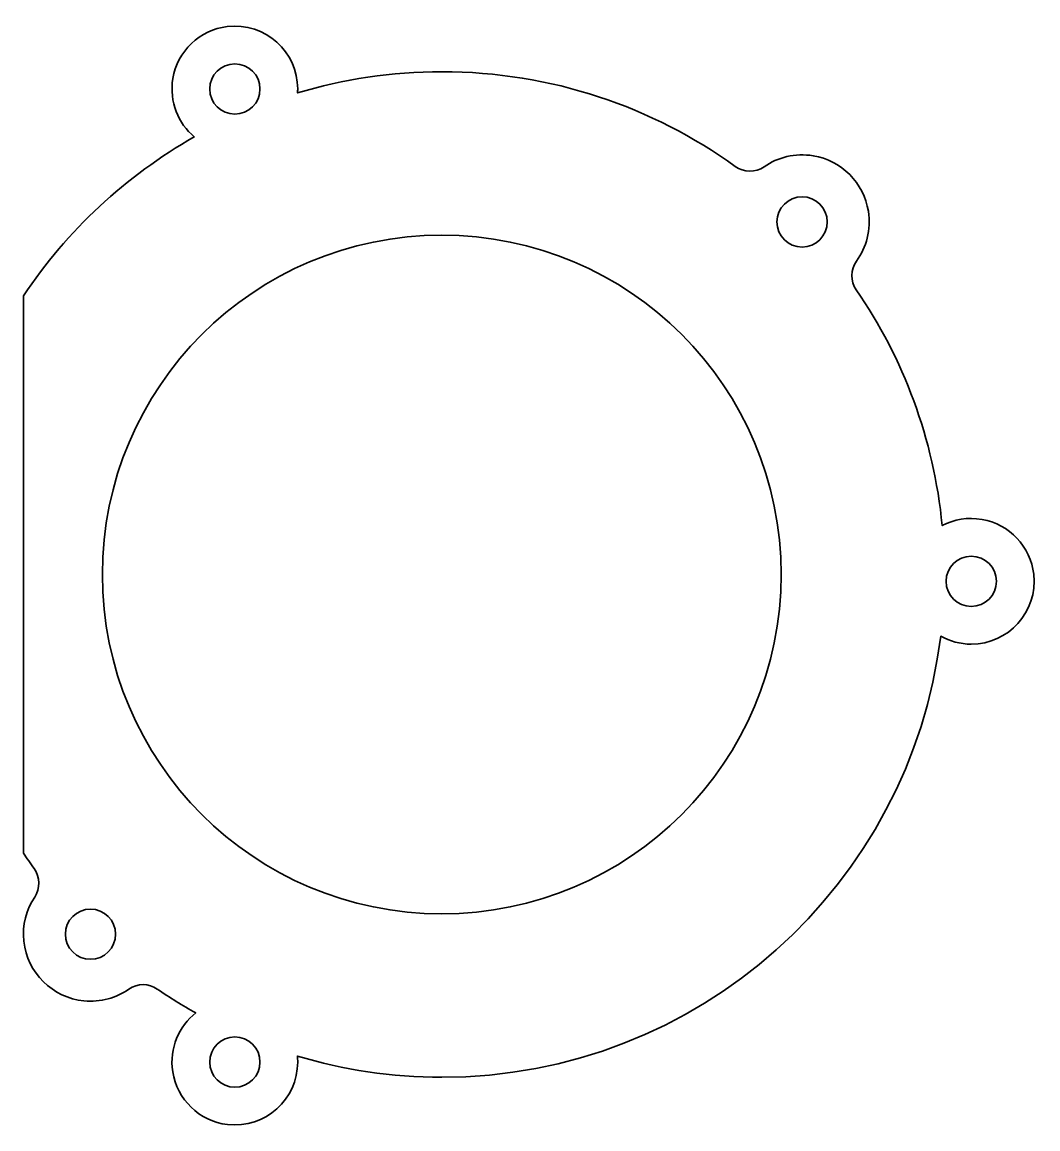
# Model space of a CAD drawing. Header units: millimetres. Extents: x 81.5 to 142.2, y -156.1 to -90.
import ezdxf

# ---------------------------------------------------------------- set-up
doc = ezdxf.new("R2010")
doc.units = ezdxf.units.MM
doc.header["$MEASUREMENT"] = 0
doc.layers.add('Front', color=7, linetype='Continuous', lineweight=0)

msp = doc.modelspace()

# ---------------------------------------------------------------- linework, layer by layer
at = {"layer": 'Front', "color": 250, "lineweight": 35, "true_color": 0x231f20}
for centre in [(94.237, -94.027), (128.084, -101.961), (138.176, -123.405), (85.625, -144.461), (94.237, -152.092)]:
    msp.add_circle(centre, 1.5, dxfattribs=at)
for points, knots in [([(138.82, -119.709), (137.954, -119.563), (137.135, -119.719), (136.441, -120.082), (135.94, -114.893), (134.12, -110.089), (131.316, -106.014), (130.959, -105.495), (130.961, -104.809), (131.33, -104.298), (131.918, -103.483), (132.207, -102.437), (132.035, -101.322), (131.774, -99.641), (130.428, -98.285), (128.749, -98.014), (127.655, -97.838), (126.629, -98.106), (125.819, -98.666), (125.298, -99.026), (124.609, -99.018), (124.095, -98.648), (119.167, -95.097), (113.122, -92.999), (106.584, -92.999), (103.591, -92.999), (100.703, -93.443), (97.976, -94.259), (97.981, -94.182), (97.987, -94.106), (97.987, -94.027), (97.987, -91.808), (96.06, -90.039), (93.788, -90.304), (92.148, -90.494), (90.797, -91.781), (90.537, -93.411), (90.315, -94.804), (90.862, -96.08), (91.817, -96.889), (87.72, -99.211), (84.226, -102.47), (81.619, -106.372), (81.619, -106.372), (81.619, -139.622), (81.619, -139.622), (81.828, -139.934), (82.042, -140.243), (82.261, -140.547), (82.626, -141.054), (82.641, -141.732), (82.294, -142.252), (81.8, -142.992), (81.546, -143.905), (81.647, -144.883), (81.839, -146.752), (83.365, -148.265), (85.236, -148.443), (86.236, -148.538), (87.169, -148.262), (87.915, -147.739), (88.423, -147.382), (89.098, -147.386), (89.61, -147.736), (90.352, -148.244), (91.118, -148.718), (91.904, -149.16), (90.905, -149.956), (90.32, -151.248), (90.53, -152.666), (90.775, -154.316), (92.136, -155.626), (93.793, -155.817), (96.063, -156.078), (97.987, -154.31), (97.987, -152.092), (97.987, -151.973), (97.981, -151.854), (97.97, -151.738), (100.699, -152.555), (103.589, -152.999), (106.584, -152.999), (121.906, -152.999), (134.536, -141.511), (136.351, -126.679), (136.892, -126.981), (137.513, -127.155), (138.176, -127.155), (140.386, -127.155), (142.15, -125.243), (141.903, -122.982), (141.724, -121.342), (140.447, -119.984), (138.82, -119.709)], [0, 0, 0, 0, 1, 1, 1, 2, 2, 2, 3, 3, 3, 4, 4, 4, 5, 5, 5, 6, 6, 6, 7, 7, 7, 8, 8, 8, 9, 9, 9, 10, 10, 10, 11, 11, 11, 12, 12, 12, 13, 13, 13, 14, 14, 14, 15, 15, 15, 16, 16, 16, 17, 17, 17, 18, 18, 18, 19, 19, 19, 20, 20, 20, 21, 21, 21, 22, 22, 22, 23, 23, 23, 24, 24, 24, 25, 25, 25, 26, 26, 26, 27, 27, 27, 28, 28, 28, 29, 29, 29, 30, 30, 30, 31, 31, 31, 31]), ([(86.334, -122.999), (86.334, -111.816), (95.4, -102.749), (106.584, -102.749), (117.768, -102.749), (126.834, -111.816), (126.834, -122.999), (126.834, -134.183), (117.768, -143.249), (106.584, -143.249), (95.4, -143.249), (86.334, -134.183), (86.334, -122.999)], [0, 0, 0, 0, 1, 1, 1, 2, 2, 2, 3, 3, 3, 4, 4, 4, 4])]:
    msp.add_open_spline(points, degree=3, knots=knots, dxfattribs=at)

doc.saveas('drawing.dxf')
